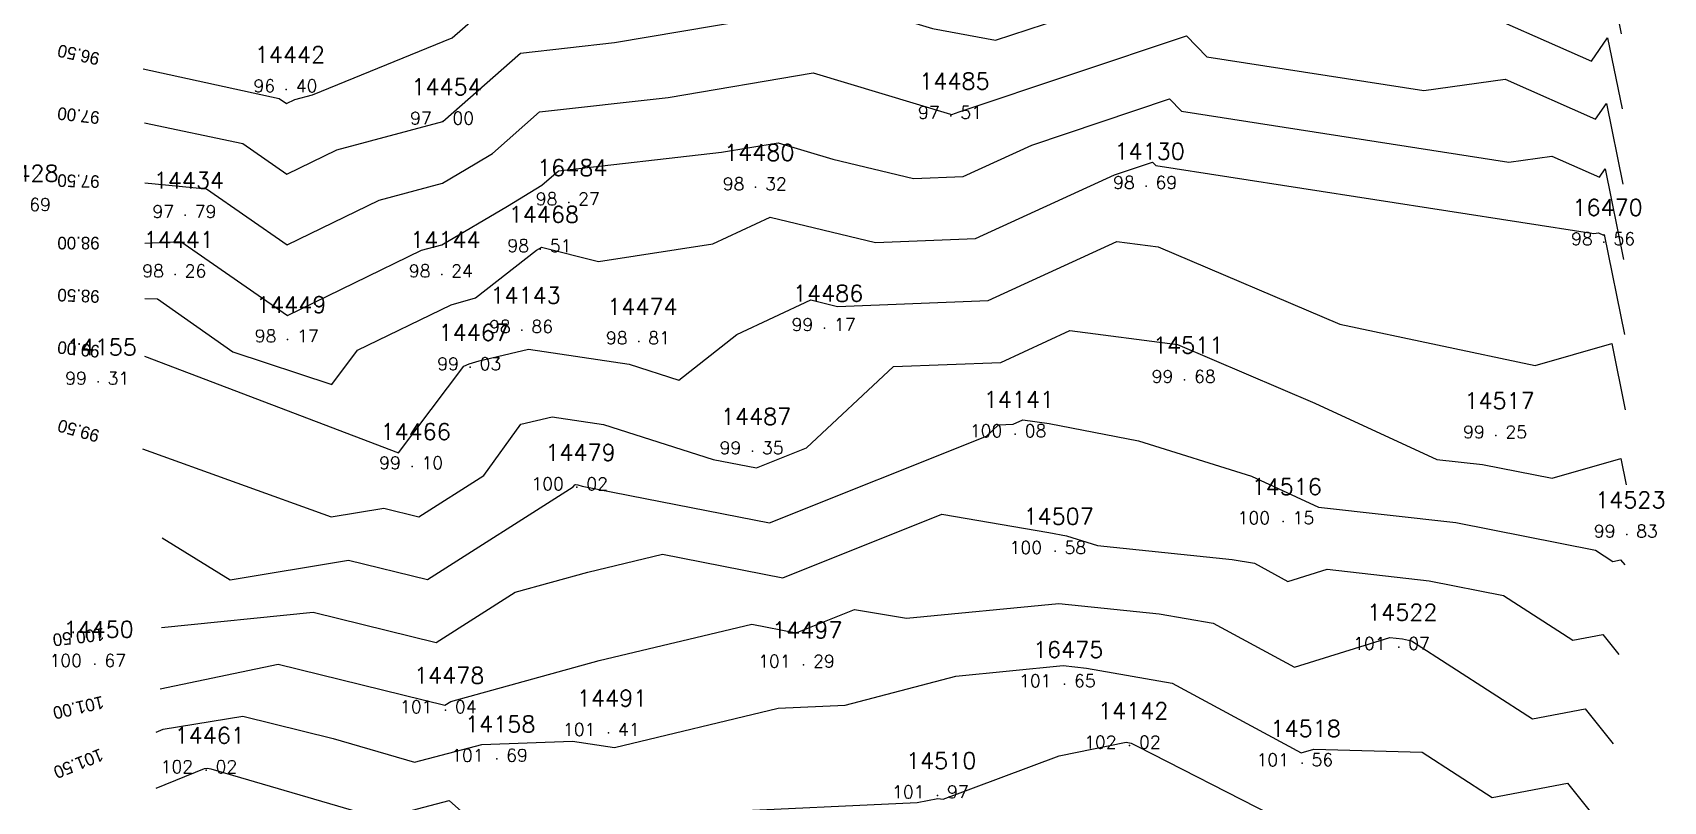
# Model space of a CAD drawing. Header units: millimetres. Extents: x 1412565 to 1412813, y 4931476 to 4931699.
# Drawn here: x 1412787.27 to 1412813.09, y 4931491.35 to 4931503.52 of the extents above; entities that cross this region are included whole.
import ezdxf
from ezdxf.enums import TextEntityAlignment as Align

# ---------------------------------------------------------------- set-up
doc = ezdxf.new("R2010")
doc.units = ezdxf.units.MM
for name, color, linetype in [('CIVIL', 50, 'Continuous'), ('CIVIL-DRAW', 80, 'Continuous'), ('CIVIL-NONAME', 130, 'Continuous'), ('CIVIL-TEXT', 240, 'Continuous'), ('CIVIL-Z', 50, 'Continuous'), ('Tcontours0', 7, 'Continuous'), ('Tcontours1', 7, 'Continuous'), ('Tcontours2', 7, 'Continuous')]:
    doc.layers.add(name, color=color, linetype=linetype)
doc.styles.add('CIVILCADMAIN', font='TXT.SHX')
doc.styles.add('MAVAT_HebTXT', font='hebtxt.shx')
doc.styles.get("Standard").update_dxf_attribs({"font": 'arial.ttf'})

# ---------------------------------------------------------------- blocks, each defined once
blk = doc.blocks.new('CIVIL-ZZ')
at = {"layer": 'CIVIL-DRAW'}
blk.add_point((0, 0), dxfattribs=at)
at = {"layer": 'CIVIL-NONAME'}
blk.add_attdef('NAME', text='', height=1.8, dxfattribs=at).set_placement((0, 2.1), align=Align.CENTER)
at = {"layer": 'CIVIL-TEXT', "flags": 8}
blk.add_attdef('TEXT', text='', height=2, dxfattribs=at).set_placement((0.2, -3.3), align=Align.CENTER)
at = {"layer": 'CIVIL-Z'}
blk.add_attdef('Z1', text='', height=1.6, dxfattribs=at).set_placement((-0.75, -0.225), align=Align.RIGHT)
blk.add_attdef('Z2', (0.75, -0.225), '', height=1.6, dxfattribs=at)

msp = doc.modelspace()

# ---------------------------------------------------------------- linework, layer by layer
at = {"layer": 'Tcontours0', "elevation": 100}
msp.add_lwpolyline([(1412789.323, 4931495.517), (1412790.402, 4931494.856), (1412792.275, 4931495.167), (1412793.526, 4931494.859), (1412795.833, 4931496.327), (1412795.856, 4931496.358), (1412795.875, 4931496.363), (1412795.906, 4931496.358), (1412795.973, 4931496.337), (1412798.941, 4931495.758), (1412802.374, 4931497.13), (1412802.565, 4931497.308), (1412802.798, 4931497.317), (1412802.949, 4931497.386), (1412803.366, 4931497.332), (1412804.781, 4931497.056), (1412806.572, 4931496.495), (1412807.632, 4931496.007), (1412809.805, 4931495.76), (1412812.015, 4931495.326), (1412812.293, 4931495.146), (1412812.414, 4931495.169), (1412812.479, 4931495.089)], dxfattribs=at)
at = {"layer": 'Tcontours1'}
for points, elevation in [([(1412789.043, 4931502.088), (1412790.599, 4931501.761), (1412791.297, 4931501.278), (1412792.092, 4931501.665), (1412793.77, 4931502.11), (1412794.995, 4931503.192), (1412796.487, 4931503.362), (1412800.183, 4931503.984), (1412801.522, 4931503.582), (1412802.519, 4931503.398), (1412805.363, 4931504.336), (1412805.869, 4931504.331), (1412805.992, 4931504.284), (1412806.271, 4931503.995), (1412807.952, 4931503.733), (1412809.846, 4931503.998), (1412811.953, 4931503.068), (1412812.207, 4931503.436), (1412812.436, 4931502.31)], 97), ([(1412789.05, 4931500.184), (1412789.619, 4931500.21), (1412790.585, 4931499.541), (1412791.308, 4931499.04), (1412793.429, 4931500.072), (1412793.754, 4931500.158), (1412794.79, 4931500.772), (1412795.337, 4931501.102), (1412795.597, 4931501.332), (1412798.179, 4931501.626), (1412799.075, 4931501.776), (1412799.941, 4931501.516), (1412801.22, 4931501.208), (1412802.004, 4931501.239), (1412803.093, 4931501.739), (1412805.273, 4931502.47), (1412805.46, 4931502.276), (1412810.643, 4931501.468), (1412811.323, 4931501.563), (1412812.079, 4931501.229), (1412812.17, 4931501.362), (1412812.462, 4931499.928)], 98), ([(1412789.044, 4931498.394), (1412793.068, 4931496.866), (1412794.099, 4931498.235), (1412794.183, 4931498.276), (1412794.345, 4931498.324), (1412795.125, 4931498.509), (1412796.716, 4931498.267), (1412797.503, 4931498.018), (1412798.422, 4931498.741), (1412799.592, 4931499.286), (1412800.015, 4931499.184), (1412802.401, 4931499.278), (1412804.438, 4931500.214), (1412805.091, 4931500.129), (1412807.967, 4931498.903), (1412811.06, 4931498.249), (1412812.275, 4931498.596), (1412812.488, 4931497.547)], 99), ([(1412789.291, 4931493.126), (1412791.159, 4931493.52), (1412793.799, 4931492.87), (1412793.892, 4931492.928), (1412796.243, 4931493.577), (1412798.66, 4931494.152), (1412799.359, 4931494.015), (1412800.283, 4931494.385), (1412801.106, 4931494.245), (1412803.519, 4931494.482), (1412805.109, 4931494.318), (1412805.965, 4931494.166), (1412807.251, 4931493.471), (1412808.761, 4931493.941), (1412808.959, 4931493.919), (1412809.104, 4931493.89), (1412811.019, 4931492.653), (1412811.852, 4931492.811), (1412812.295, 4931492.258)], 101), ([(1412789.228, 4931491.555), (1412789.994, 4931491.865), (1412790.042, 4931491.873), (1412790.097, 4931491.859), (1412792.785, 4931491.077), (1412793.869, 4931491.358), (1412794.305, 4931490.969), (1412795.911, 4931491.085), (1412797.023, 4931490.921), (1412798.106, 4931491.181), (1412801.278, 4931491.329), (1412801.602, 4931491.393), (1412801.691, 4931491.379), (1412803.525, 4931492.065), (1412804.584, 4931492.282), (1412804.666, 4931492.268), (1412804.759, 4931492.218), (1412806.889, 4931491.132), (1412809.618, 4931490.19), (1412809.703, 4931490.187), (1412809.745, 4931490.16), (1412811.29, 4931490.453), (1412812.112, 4931489.427)], 102)]:
    msp.add_lwpolyline(points, dxfattribs=dict(at, elevation=elevation))
at = {"layer": 'Tcontours2'}
for points, elevation in [([(1412789.026, 4931502.944), (1412791.175, 4931502.477), (1412791.291, 4931502.396), (1412791.424, 4931502.461), (1412791.703, 4931502.535), (1412793.916, 4931503.435), (1412794.694, 4931504.122), (1412795.642, 4931504.23), (1412800.737, 4931505.088), (1412801.239, 4931504.937), (1412803.214, 4931504.573), (1412804.562, 4931505.017), (1412806.271, 4931505.001), (1412806.657, 4931504.854), (1412807.126, 4931504.938), (1412809.108, 4931505.215), (1412811.89, 4931503.987), (1412812.225, 4931504.474), (1412812.423, 4931503.501)], 96.5), ([(1412789.05, 4931501.138), (1412790.024, 4931501.045), (1412791.302, 4931500.159), (1412792.761, 4931500.868), (1412793.762, 4931501.134), (1412794.28, 4931501.441), (1412794.553, 4931501.606), (1412795.296, 4931502.262), (1412797.333, 4931502.494), (1412799.629, 4931502.88), (1412801.804, 4931502.227), (1412801.824, 4931502.223), (1412801.94, 4931502.262), (1412805.543, 4931503.47), (1412805.865, 4931503.135), (1412809.297, 4931502.601), (1412810.585, 4931502.781), (1412812.016, 4931502.149), (1412812.189, 4931502.399), (1412812.449, 4931501.119)], 97.5), ([(1412789.049, 4931499.31), (1412789.251, 4931499.301), (1412790.442, 4931498.466), (1412792.009, 4931497.947), (1412792.419, 4931498.491), (1412793.898, 4931499.206), (1412794.283, 4931499.321), (1412795.252, 4931500.075), (1412795.3, 4931500.103), (1412795.329, 4931500.121), (1412796.233, 4931499.893), (1412798.04, 4931500.174), (1412798.951, 4931500.598), (1412800.617, 4931500.196), (1412802.203, 4931500.259), (1412804.402, 4931501.269), (1412805.003, 4931501.47), (1412805.054, 4931501.417), (1412811.989, 4931500.336), (1412812.061, 4931500.346), (1412812.142, 4931500.31), (1412812.152, 4931500.324), (1412812.475, 4931498.737)], 98.5), ([(1412789.011, 4931496.929), (1412792.001, 4931495.853), (1412792.833, 4931495.991), (1412793.389, 4931495.854), (1412794.415, 4931496.507), (1412795.002, 4931497.318), (1412795.5, 4931497.436), (1412796.311, 4931497.313), (1412798.048, 4931496.762), (1412798.733, 4931496.629), (1412799.525, 4931496.945), (1412800.905, 4931498.231), (1412802.6, 4931498.297), (1412803.694, 4931498.8), (1412805.399, 4931498.578), (1412807.574, 4931497.652), (1412809.504, 4931496.762), (1412810.228, 4931496.68), (1412811.332, 4931496.463), (1412812.416, 4931496.773), (1412812.501, 4931496.356)], 99.5), ([(1412789.316, 4931494.099), (1412791.717, 4931494.344), (1412793.662, 4931493.864), (1412794.911, 4931494.659), (1412796.063, 4931494.977), (1412797.247, 4931495.258), (1412799.15, 4931494.886), (1412801.667, 4931495.893), (1412803.359, 4931495.606), (1412803.642, 4931495.551), (1412804.132, 4931495.397), (1412806.263, 4931495.178), (1412806.615, 4931495.116), (1412807.144, 4931494.829), (1412807.766, 4931495.023), (1412809.382, 4931494.839), (1412810.559, 4931494.608), (1412811.656, 4931493.9), (1412812.133, 4931493.99), (1412812.387, 4931493.673)], 100.5), ([(1412789.228, 4931492.441), (1412789.342, 4931492.487), (1412790.601, 4931492.697), (1412792.031, 4931492.344), (1412793.319, 4931491.969), (1412794.383, 4931492.245), (1412795.821, 4931492.298), (1412796.487, 4931492.2), (1412799.074, 4931492.821), (1412800.135, 4931492.871), (1412801.889, 4931493.329), (1412803.589, 4931493.496), (1412803.956, 4931493.458), (1412805.316, 4931493.217), (1412807.357, 4931492.113), (1412807.557, 4931492.175), (1412809.271, 4931492.124), (1412810.382, 4931491.406), (1412811.571, 4931491.632), (1412812.204, 4931490.843)], 101.5)]:
    msp.add_lwpolyline(points, dxfattribs=dict(at, elevation=elevation))

# ---------------------------------------------------------------- block references
at = {"layer": 'CIVIL'}
ref = msp.add_blockref('CIVIL-ZZ', (1412791.29, 4931502.62, 96.4), dxfattribs=dict(at, xscale=0.2, yscale=0.2))
ref.add_attrib('Z2', '40', (1412791.44, 4931502.575), dxfattribs={"layer": 'CIVIL-Z', "height": 0.2, "style": 'CIVILCADMAIN'})
ref.add_attrib('Z1', '96', (1412790.77, 4931502.575), dxfattribs={"layer": 'CIVIL-Z', "height": 0.2, "style": 'CIVILCADMAIN'})
ref.add_attrib('NAME', '14442', (1412790.79, 4931503.04), dxfattribs={"layer": 'CIVIL-NONAME', "height": 0.26, "style": 'CIVILCADMAIN'})
ref = msp.add_blockref('CIVIL-ZZ', (1412801.81, 4931502.2, 97.51), dxfattribs=dict(at, xscale=0.2, yscale=0.2))
ref.add_attrib('Z2', '51', (1412801.96, 4931502.155), dxfattribs={"layer": 'CIVIL-Z', "height": 0.2, "style": 'CIVILCADMAIN'})
ref.add_attrib('Z1', '97', (1412801.29, 4931502.155), dxfattribs={"layer": 'CIVIL-Z', "height": 0.2, "style": 'CIVILCADMAIN'})
ref.add_attrib('NAME', '14485', (1412801.31, 4931502.62), dxfattribs={"layer": 'CIVIL-NONAME', "height": 0.26, "style": 'CIVILCADMAIN'})
ref = msp.add_blockref('CIVIL-ZZ', (1412793.77, 4931502.11, 97), dxfattribs=dict(at, xscale=0.2, yscale=0.2))
ref.add_attrib('Z2', '00', (1412793.92, 4931502.065), dxfattribs={"layer": 'CIVIL-Z', "height": 0.2, "style": 'CIVILCADMAIN'})
ref.add_attrib('Z1', '97', (1412793.25, 4931502.065), dxfattribs={"layer": 'CIVIL-Z', "height": 0.2, "style": 'CIVILCADMAIN'})
ref.add_attrib('NAME', '14454', (1412793.27, 4931502.53), dxfattribs={"layer": 'CIVIL-NONAME', "height": 0.26, "style": 'CIVILCADMAIN'})
ref = msp.add_blockref('CIVIL-ZZ', (1412798.72, 4931501.07, 98.32), dxfattribs=dict(at, xscale=0.2, yscale=0.2))
ref.add_attrib('Z2', '32', (1412798.87, 4931501.025), dxfattribs={"layer": 'CIVIL-Z', "height": 0.2, "style": 'CIVILCADMAIN'})
ref.add_attrib('Z1', '98', (1412798.2, 4931501.025), dxfattribs={"layer": 'CIVIL-Z', "height": 0.2, "style": 'CIVILCADMAIN'})
ref.add_attrib('NAME', '14480', (1412798.22, 4931501.49), dxfattribs={"layer": 'CIVIL-NONAME', "height": 0.26, "style": 'CIVILCADMAIN'})
ref = msp.add_blockref('CIVIL-ZZ', (1412804.9, 4931501.09, 98.69), dxfattribs=dict(at, xscale=0.2, yscale=0.2))
ref.add_attrib('Z2', '69', (1412805.05, 4931501.045), dxfattribs={"layer": 'CIVIL-Z', "height": 0.2, "style": 'CIVILCADMAIN'})
ref.add_attrib('Z1', '98', (1412804.38, 4931501.045), dxfattribs={"layer": 'CIVIL-Z', "height": 0.2, "style": 'CIVILCADMAIN'})
ref.add_attrib('NAME', '14130', (1412804.4, 4931501.51), dxfattribs={"layer": 'CIVIL-NONAME', "height": 0.26, "style": 'CIVILCADMAIN'})
ref = msp.add_blockref('CIVIL-ZZ', (1412787.07, 4931500.74, 97.69), dxfattribs=dict(at, xscale=0.2, yscale=0.2))
ref.add_attrib('Z2', '69', (1412787.22, 4931500.695), dxfattribs={"layer": 'CIVIL-Z', "height": 0.2, "style": 'CIVILCADMAIN'})
ref.add_attrib('Z1', '97', (1412786.55, 4931500.695), dxfattribs={"layer": 'CIVIL-Z', "height": 0.2, "style": 'CIVILCADMAIN'})
ref.add_attrib('NAME', '14428', (1412786.57, 4931501.16), dxfattribs={"layer": 'CIVIL-NONAME', "height": 0.26, "style": 'CIVILCADMAIN'})
ref = msp.add_blockref('CIVIL-ZZ', (1412795.76, 4931500.83, 98.27), dxfattribs=dict(at, xscale=0.2, yscale=0.2))
ref.add_attrib('Z2', '27', (1412795.91, 4931500.785), dxfattribs={"layer": 'CIVIL-Z', "height": 0.2, "style": 'CIVILCADMAIN'})
ref.add_attrib('Z1', '98', (1412795.24, 4931500.785), dxfattribs={"layer": 'CIVIL-Z', "height": 0.2, "style": 'CIVILCADMAIN'})
ref.add_attrib('NAME', '16484', (1412795.26, 4931501.25), dxfattribs={"layer": 'CIVIL-NONAME', "height": 0.26, "style": 'CIVILCADMAIN'})
ref = msp.add_blockref('CIVIL-ZZ', (1412789.69, 4931500.63, 97.79), dxfattribs=dict(at, xscale=0.2, yscale=0.2))
ref.add_attrib('Z2', '79', (1412789.84, 4931500.585), dxfattribs={"layer": 'CIVIL-Z', "height": 0.2, "style": 'CIVILCADMAIN'})
ref.add_attrib('Z1', '97', (1412789.17, 4931500.585), dxfattribs={"layer": 'CIVIL-Z', "height": 0.2, "style": 'CIVILCADMAIN'})
ref.add_attrib('NAME', '14434', (1412789.19, 4931501.05), dxfattribs={"layer": 'CIVIL-NONAME', "height": 0.26, "style": 'CIVILCADMAIN'})
ref = msp.add_blockref('CIVIL-ZZ', (1412812.15, 4931500.2, 98.56), dxfattribs=dict(at, xscale=0.2, yscale=0.2))
ref.add_attrib('Z2', '56', (1412812.3, 4931500.155), dxfattribs={"layer": 'CIVIL-Z', "height": 0.2, "style": 'CIVILCADMAIN'})
ref.add_attrib('Z1', '98', (1412811.63, 4931500.155), dxfattribs={"layer": 'CIVIL-Z', "height": 0.2, "style": 'CIVILCADMAIN'})
ref.add_attrib('NAME', '16470', (1412811.65, 4931500.62), dxfattribs={"layer": 'CIVIL-NONAME', "height": 0.26, "style": 'CIVILCADMAIN'})
ref = msp.add_blockref('CIVIL-ZZ', (1412795.31, 4931500.09, 98.51), dxfattribs=dict(at, xscale=0.2, yscale=0.2))
ref.add_attrib('Z2', '51', (1412795.46, 4931500.045), dxfattribs={"layer": 'CIVIL-Z', "height": 0.2, "style": 'CIVILCADMAIN'})
ref.add_attrib('Z1', '98', (1412794.79, 4931500.045), dxfattribs={"layer": 'CIVIL-Z', "height": 0.2, "style": 'CIVILCADMAIN'})
ref.add_attrib('NAME', '14468', (1412794.81, 4931500.51), dxfattribs={"layer": 'CIVIL-NONAME', "height": 0.26, "style": 'CIVILCADMAIN'})
ref = msp.add_blockref('CIVIL-ZZ', (1412789.53, 4931499.69, 98.26), dxfattribs=dict(at, xscale=0.2, yscale=0.2))
ref.add_attrib('Z2', '26', (1412789.68, 4931499.645), dxfattribs={"layer": 'CIVIL-Z', "height": 0.2, "style": 'CIVILCADMAIN'})
ref.add_attrib('Z1', '98', (1412789.01, 4931499.645), dxfattribs={"layer": 'CIVIL-Z', "height": 0.2, "style": 'CIVILCADMAIN'})
ref.add_attrib('NAME', '14441', (1412789.03, 4931500.11), dxfattribs={"layer": 'CIVIL-NONAME', "height": 0.26, "style": 'CIVILCADMAIN'})
ref = msp.add_blockref('CIVIL-ZZ', (1412793.75, 4931499.69, 98.24), dxfattribs=dict(at, xscale=0.2, yscale=0.2))
ref.add_attrib('Z2', '24', (1412793.9, 4931499.645), dxfattribs={"layer": 'CIVIL-Z', "height": 0.2, "style": 'CIVILCADMAIN'})
ref.add_attrib('Z1', '98', (1412793.23, 4931499.645), dxfattribs={"layer": 'CIVIL-Z', "height": 0.2, "style": 'CIVILCADMAIN'})
ref.add_attrib('NAME', '14144', (1412793.25, 4931500.11), dxfattribs={"layer": 'CIVIL-NONAME', "height": 0.26, "style": 'CIVILCADMAIN'})
ref = msp.add_blockref('CIVIL-ZZ', (1412799.81, 4931498.84, 99.17), dxfattribs=dict(at, xscale=0.2, yscale=0.2))
ref.add_attrib('Z2', '17', (1412799.96, 4931498.795), dxfattribs={"layer": 'CIVIL-Z', "height": 0.2, "style": 'CIVILCADMAIN'})
ref.add_attrib('Z1', '99', (1412799.29, 4931498.795), dxfattribs={"layer": 'CIVIL-Z', "height": 0.2, "style": 'CIVILCADMAIN'})
ref.add_attrib('NAME', '14486', (1412799.31, 4931499.26), dxfattribs={"layer": 'CIVIL-NONAME', "height": 0.26, "style": 'CIVILCADMAIN'})
ref = msp.add_blockref('CIVIL-ZZ', (1412791.31, 4931498.66, 98.17), dxfattribs=dict(at, xscale=0.2, yscale=0.2))
ref.add_attrib('Z2', '17', (1412791.46, 4931498.615), dxfattribs={"layer": 'CIVIL-Z', "height": 0.2, "style": 'CIVILCADMAIN'})
ref.add_attrib('Z1', '98', (1412790.79, 4931498.615), dxfattribs={"layer": 'CIVIL-Z', "height": 0.2, "style": 'CIVILCADMAIN'})
ref.add_attrib('NAME', '14449', (1412790.81, 4931499.08), dxfattribs={"layer": 'CIVIL-NONAME', "height": 0.26, "style": 'CIVILCADMAIN'})
ref = msp.add_blockref('CIVIL-ZZ', (1412795.02, 4931498.81, 98.86), dxfattribs=dict(at, xscale=0.2, yscale=0.2))
ref.add_attrib('Z2', '86', (1412795.17, 4931498.765), dxfattribs={"layer": 'CIVIL-Z', "height": 0.2, "style": 'CIVILCADMAIN'})
ref.add_attrib('Z1', '98', (1412794.5, 4931498.765), dxfattribs={"layer": 'CIVIL-Z', "height": 0.2, "style": 'CIVILCADMAIN'})
ref.add_attrib('NAME', '14143', (1412794.52, 4931499.23), dxfattribs={"layer": 'CIVIL-NONAME', "height": 0.26, "style": 'CIVILCADMAIN'})
ref = msp.add_blockref('CIVIL-ZZ', (1412796.87, 4931498.63, 98.81), dxfattribs=dict(at, xscale=0.2, yscale=0.2))
ref.add_attrib('Z2', '81', (1412797.02, 4931498.585), dxfattribs={"layer": 'CIVIL-Z', "height": 0.2, "style": 'CIVILCADMAIN'})
ref.add_attrib('Z1', '98', (1412796.35, 4931498.585), dxfattribs={"layer": 'CIVIL-Z', "height": 0.2, "style": 'CIVILCADMAIN'})
ref.add_attrib('NAME', '14474', (1412796.37, 4931499.05), dxfattribs={"layer": 'CIVIL-NONAME', "height": 0.26, "style": 'CIVILCADMAIN'})
ref = msp.add_blockref('CIVIL-ZZ', (1412794.2, 4931498.22, 99.03), dxfattribs=dict(at, xscale=0.2, yscale=0.2))
ref.add_attrib('Z2', '03', (1412794.35, 4931498.175), dxfattribs={"layer": 'CIVIL-Z', "height": 0.2, "style": 'CIVILCADMAIN'})
ref.add_attrib('Z1', '99', (1412793.68, 4931498.175), dxfattribs={"layer": 'CIVIL-Z', "height": 0.2, "style": 'CIVILCADMAIN'})
ref.add_attrib('NAME', '14467', (1412793.7, 4931498.64), dxfattribs={"layer": 'CIVIL-NONAME', "height": 0.26, "style": 'CIVILCADMAIN'})
ref = msp.add_blockref('CIVIL-ZZ', (1412788.31, 4931497.99, 99.31), dxfattribs=dict(at, xscale=0.2, yscale=0.2))
ref.add_attrib('Z2', '31', (1412788.46, 4931497.945), dxfattribs={"layer": 'CIVIL-Z', "height": 0.2, "style": 'CIVILCADMAIN'})
ref.add_attrib('Z1', '99', (1412787.79, 4931497.945), dxfattribs={"layer": 'CIVIL-Z', "height": 0.2, "style": 'CIVILCADMAIN'})
ref.add_attrib('NAME', '14155', (1412787.81, 4931498.41), dxfattribs={"layer": 'CIVIL-NONAME', "height": 0.26, "style": 'CIVILCADMAIN'})
ref = msp.add_blockref('CIVIL-ZZ', (1412805.51, 4931498.02, 99.68), dxfattribs=dict(at, xscale=0.2, yscale=0.2))
ref.add_attrib('Z2', '68', (1412805.66, 4931497.975), dxfattribs={"layer": 'CIVIL-Z', "height": 0.2, "style": 'CIVILCADMAIN'})
ref.add_attrib('Z1', '99', (1412804.99, 4931497.975), dxfattribs={"layer": 'CIVIL-Z', "height": 0.2, "style": 'CIVILCADMAIN'})
ref.add_attrib('NAME', '14511', (1412805.01, 4931498.44), dxfattribs={"layer": 'CIVIL-NONAME', "height": 0.26, "style": 'CIVILCADMAIN'})
ref = msp.add_blockref('CIVIL-ZZ', (1412802.83, 4931497.16, 100.08), dxfattribs=dict(at, xscale=0.2, yscale=0.2))
ref.add_attrib('Z2', '08', (1412802.98, 4931497.115), dxfattribs={"layer": 'CIVIL-Z', "height": 0.2, "style": 'CIVILCADMAIN'})
ref.add_attrib('Z1', '100', (1412802.11, 4931497.115), dxfattribs={"layer": 'CIVIL-Z', "height": 0.2, "style": 'CIVILCADMAIN'})
ref.add_attrib('NAME', '14141', (1412802.33, 4931497.58), dxfattribs={"layer": 'CIVIL-NONAME', "height": 0.26, "style": 'CIVILCADMAIN'})
ref = msp.add_blockref('CIVIL-ZZ', (1412810.44, 4931497.14, 99.25), dxfattribs=dict(at, xscale=0.2, yscale=0.2))
ref.add_attrib('Z2', '25', (1412810.59, 4931497.095), dxfattribs={"layer": 'CIVIL-Z', "height": 0.2, "style": 'CIVILCADMAIN'})
ref.add_attrib('Z1', '99', (1412809.92, 4931497.095), dxfattribs={"layer": 'CIVIL-Z', "height": 0.2, "style": 'CIVILCADMAIN'})
ref.add_attrib('NAME', '14517', (1412809.94, 4931497.56), dxfattribs={"layer": 'CIVIL-NONAME', "height": 0.26, "style": 'CIVILCADMAIN'})
ref = msp.add_blockref('CIVIL-ZZ', (1412798.67, 4931496.89, 99.35), dxfattribs=dict(at, xscale=0.2, yscale=0.2))
ref.add_attrib('Z2', '35', (1412798.82, 4931496.845), dxfattribs={"layer": 'CIVIL-Z', "height": 0.2, "style": 'CIVILCADMAIN'})
ref.add_attrib('Z1', '99', (1412798.15, 4931496.845), dxfattribs={"layer": 'CIVIL-Z', "height": 0.2, "style": 'CIVILCADMAIN'})
ref.add_attrib('NAME', '14487', (1412798.17, 4931497.31), dxfattribs={"layer": 'CIVIL-NONAME', "height": 0.26, "style": 'CIVILCADMAIN'})
ref = msp.add_blockref('CIVIL-ZZ', (1412793.28, 4931496.65, 99.1), dxfattribs=dict(at, xscale=0.2, yscale=0.2))
ref.add_attrib('Z2', '10', (1412793.43, 4931496.605), dxfattribs={"layer": 'CIVIL-Z', "height": 0.2, "style": 'CIVILCADMAIN'})
ref.add_attrib('Z1', '99', (1412792.76, 4931496.605), dxfattribs={"layer": 'CIVIL-Z', "height": 0.2, "style": 'CIVILCADMAIN'})
ref.add_attrib('NAME', '14466', (1412792.78, 4931497.07), dxfattribs={"layer": 'CIVIL-NONAME', "height": 0.26, "style": 'CIVILCADMAIN'})
ref = msp.add_blockref('CIVIL-ZZ', (1412795.89, 4931496.32, 100.02), dxfattribs=dict(at, xscale=0.2, yscale=0.2))
ref.add_attrib('Z2', '02', (1412796.04, 4931496.275), dxfattribs={"layer": 'CIVIL-Z', "height": 0.2, "style": 'CIVILCADMAIN'})
ref.add_attrib('Z1', '100', (1412795.17, 4931496.275), dxfattribs={"layer": 'CIVIL-Z', "height": 0.2, "style": 'CIVILCADMAIN'})
ref.add_attrib('NAME', '14479', (1412795.39, 4931496.74), dxfattribs={"layer": 'CIVIL-NONAME', "height": 0.26, "style": 'CIVILCADMAIN'})
ref = msp.add_blockref('CIVIL-ZZ', (1412807.07, 4931495.78, 100.15), dxfattribs=dict(at, xscale=0.2, yscale=0.2))
ref.add_attrib('Z2', '15', (1412807.22, 4931495.735), dxfattribs={"layer": 'CIVIL-Z', "height": 0.2, "style": 'CIVILCADMAIN'})
ref.add_attrib('Z1', '100', (1412806.35, 4931495.735), dxfattribs={"layer": 'CIVIL-Z', "height": 0.2, "style": 'CIVILCADMAIN'})
ref.add_attrib('NAME', '14516', (1412806.57, 4931496.2), dxfattribs={"layer": 'CIVIL-NONAME', "height": 0.26, "style": 'CIVILCADMAIN'})
ref = msp.add_blockref('CIVIL-ZZ', (1412812.51, 4931495.57, 99.83), dxfattribs=dict(at, xscale=0.2, yscale=0.2))
ref.add_attrib('Z2', '83', (1412812.66, 4931495.525), dxfattribs={"layer": 'CIVIL-Z', "height": 0.2, "style": 'CIVILCADMAIN'})
ref.add_attrib('Z1', '99', (1412811.99, 4931495.525), dxfattribs={"layer": 'CIVIL-Z', "height": 0.2, "style": 'CIVILCADMAIN'})
ref.add_attrib('NAME', '14523', (1412812.01, 4931495.99), dxfattribs={"layer": 'CIVIL-NONAME', "height": 0.26, "style": 'CIVILCADMAIN'})
ref = msp.add_blockref('CIVIL-ZZ', (1412803.46, 4931495.31, 100.58), dxfattribs=dict(at, xscale=0.2, yscale=0.2))
ref.add_attrib('Z2', '58', (1412803.61, 4931495.265), dxfattribs={"layer": 'CIVIL-Z', "height": 0.2, "style": 'CIVILCADMAIN'})
ref.add_attrib('Z1', '100', (1412802.74, 4931495.265), dxfattribs={"layer": 'CIVIL-Z', "height": 0.2, "style": 'CIVILCADMAIN'})
ref.add_attrib('NAME', '14507', (1412802.96, 4931495.73), dxfattribs={"layer": 'CIVIL-NONAME', "height": 0.26, "style": 'CIVILCADMAIN'})
ref = msp.add_blockref('CIVIL-ZZ', (1412808.9, 4931493.79, 101.07), dxfattribs=dict(at, xscale=0.2, yscale=0.2))
ref.add_attrib('Z2', '07', (1412809.05, 4931493.745), dxfattribs={"layer": 'CIVIL-Z', "height": 0.2, "style": 'CIVILCADMAIN'})
ref.add_attrib('Z1', '101', (1412808.18, 4931493.745), dxfattribs={"layer": 'CIVIL-Z', "height": 0.2, "style": 'CIVILCADMAIN'})
ref.add_attrib('NAME', '14522', (1412808.4, 4931494.21), dxfattribs={"layer": 'CIVIL-NONAME', "height": 0.26, "style": 'CIVILCADMAIN'})
ref = msp.add_blockref('CIVIL-ZZ', (1412788.26, 4931493.52, 100.67), dxfattribs=dict(at, xscale=0.2, yscale=0.2))
ref.add_attrib('Z2', '67', (1412788.41, 4931493.475), dxfattribs={"layer": 'CIVIL-Z', "height": 0.2, "style": 'CIVILCADMAIN'})
ref.add_attrib('Z1', '100', (1412787.54, 4931493.475), dxfattribs={"layer": 'CIVIL-Z', "height": 0.2, "style": 'CIVILCADMAIN'})
ref.add_attrib('NAME', '14450', (1412787.76, 4931493.94), dxfattribs={"layer": 'CIVIL-NONAME', "height": 0.26, "style": 'CIVILCADMAIN'})
ref = msp.add_blockref('CIVIL-ZZ', (1412799.48, 4931493.51, 101.29), dxfattribs=dict(at, xscale=0.2, yscale=0.2))
ref.add_attrib('Z2', '29', (1412799.63, 4931493.465), dxfattribs={"layer": 'CIVIL-Z', "height": 0.2, "style": 'CIVILCADMAIN'})
ref.add_attrib('Z1', '101', (1412798.76, 4931493.465), dxfattribs={"layer": 'CIVIL-Z', "height": 0.2, "style": 'CIVILCADMAIN'})
ref.add_attrib('NAME', '14497', (1412798.98, 4931493.93), dxfattribs={"layer": 'CIVIL-NONAME', "height": 0.26, "style": 'CIVILCADMAIN'})
ref = msp.add_blockref('CIVIL-ZZ', (1412803.61, 4931493.2, 101.65), dxfattribs=dict(at, xscale=0.2, yscale=0.2))
ref.add_attrib('Z2', '65', (1412803.76, 4931493.155), dxfattribs={"layer": 'CIVIL-Z', "height": 0.2, "style": 'CIVILCADMAIN'})
ref.add_attrib('Z1', '101', (1412802.89, 4931493.155), dxfattribs={"layer": 'CIVIL-Z', "height": 0.2, "style": 'CIVILCADMAIN'})
ref.add_attrib('NAME', '16475', (1412803.11, 4931493.62), dxfattribs={"layer": 'CIVIL-NONAME', "height": 0.26, "style": 'CIVILCADMAIN'})
ref = msp.add_blockref('CIVIL-ZZ', (1412793.81, 4931492.79, 101.04), dxfattribs=dict(at, xscale=0.2, yscale=0.2))
ref.add_attrib('Z2', '04', (1412793.96, 4931492.745), dxfattribs={"layer": 'CIVIL-Z', "height": 0.2, "style": 'CIVILCADMAIN'})
ref.add_attrib('Z1', '101', (1412793.09, 4931492.745), dxfattribs={"layer": 'CIVIL-Z', "height": 0.2, "style": 'CIVILCADMAIN'})
ref.add_attrib('NAME', '14478', (1412793.31, 4931493.21), dxfattribs={"layer": 'CIVIL-NONAME', "height": 0.26, "style": 'CIVILCADMAIN'})
ref = msp.add_blockref('CIVIL-ZZ', (1412796.39, 4931492.43, 101.41), dxfattribs=dict(at, xscale=0.2, yscale=0.2))
ref.add_attrib('Z2', '41', (1412796.54, 4931492.385), dxfattribs={"layer": 'CIVIL-Z', "height": 0.2, "style": 'CIVILCADMAIN'})
ref.add_attrib('Z1', '101', (1412795.67, 4931492.385), dxfattribs={"layer": 'CIVIL-Z', "height": 0.2, "style": 'CIVILCADMAIN'})
ref.add_attrib('NAME', '14491', (1412795.89, 4931492.85), dxfattribs={"layer": 'CIVIL-NONAME', "height": 0.26, "style": 'CIVILCADMAIN'})
ref = msp.add_blockref('CIVIL-ZZ', (1412804.64, 4931492.23, 102.02), dxfattribs=dict(at, xscale=0.2, yscale=0.2))
ref.add_attrib('Z2', '02', (1412804.79, 4931492.185), dxfattribs={"layer": 'CIVIL-Z', "height": 0.2, "style": 'CIVILCADMAIN'})
ref.add_attrib('Z1', '102', (1412803.92, 4931492.185), dxfattribs={"layer": 'CIVIL-Z', "height": 0.2, "style": 'CIVILCADMAIN'})
ref.add_attrib('NAME', '14142', (1412804.14, 4931492.65), dxfattribs={"layer": 'CIVIL-NONAME', "height": 0.26, "style": 'CIVILCADMAIN'})
ref = msp.add_blockref('CIVIL-ZZ', (1412794.62, 4931492.02, 101.69), dxfattribs=dict(at, xscale=0.2, yscale=0.2))
ref.add_attrib('Z2', '69', (1412794.77, 4931491.975), dxfattribs={"layer": 'CIVIL-Z', "height": 0.2, "style": 'CIVILCADMAIN'})
ref.add_attrib('Z1', '101', (1412793.9, 4931491.975), dxfattribs={"layer": 'CIVIL-Z', "height": 0.2, "style": 'CIVILCADMAIN'})
ref.add_attrib('NAME', '14158', (1412794.12, 4931492.44), dxfattribs={"layer": 'CIVIL-NONAME', "height": 0.26, "style": 'CIVILCADMAIN'})
ref = msp.add_blockref('CIVIL-ZZ', (1412807.37, 4931491.95, 101.56), dxfattribs=dict(at, xscale=0.2, yscale=0.2))
ref.add_attrib('Z2', '56', (1412807.52, 4931491.905), dxfattribs={"layer": 'CIVIL-Z', "height": 0.2, "style": 'CIVILCADMAIN'})
ref.add_attrib('Z1', '101', (1412806.65, 4931491.905), dxfattribs={"layer": 'CIVIL-Z', "height": 0.2, "style": 'CIVILCADMAIN'})
ref.add_attrib('NAME', '14518', (1412806.87, 4931492.37), dxfattribs={"layer": 'CIVIL-NONAME', "height": 0.26, "style": 'CIVILCADMAIN'})
ref = msp.add_blockref('CIVIL-ZZ', (1412790.02, 4931491.84, 102.02), dxfattribs=dict(at, xscale=0.2, yscale=0.2))
ref.add_attrib('Z2', '02', (1412790.17, 4931491.795), dxfattribs={"layer": 'CIVIL-Z', "height": 0.2, "style": 'CIVILCADMAIN'})
ref.add_attrib('Z1', '102', (1412789.3, 4931491.795), dxfattribs={"layer": 'CIVIL-Z', "height": 0.2, "style": 'CIVILCADMAIN'})
ref.add_attrib('NAME', '14461', (1412789.52, 4931492.26), dxfattribs={"layer": 'CIVIL-NONAME', "height": 0.26, "style": 'CIVILCADMAIN'})
ref = msp.add_blockref('CIVIL-ZZ', (1412801.6, 4931491.44, 101.97), dxfattribs=dict(at, xscale=0.2, yscale=0.2))
ref.add_attrib('Z2', '97', (1412801.75, 4931491.395), dxfattribs={"layer": 'CIVIL-Z', "height": 0.2, "style": 'CIVILCADMAIN'})
ref.add_attrib('Z1', '101', (1412800.88, 4931491.395), dxfattribs={"layer": 'CIVIL-Z', "height": 0.2, "style": 'CIVILCADMAIN'})
ref.add_attrib('NAME', '14510', (1412801.1, 4931491.86), dxfattribs={"layer": 'CIVIL-NONAME', "height": 0.26, "style": 'CIVILCADMAIN'})

# ---------------------------------------------------------------- texts
at = {"layer": 'Tcontours1', "style": 'MAVAT_HebTXT'}
for s, rotation, p in [('97.00', 173.6162, (1412788, 4931502.205, 97)), ('98.00', 179.9067, (1412788, 4931500.186, 98)), ('99.00', 174.0332, (1412788, 4931498.503, 99)), ('101.00', 192.917, (1412788, 4931492.83, 101))]:
    msp.add_text(s, height=0.2, rotation=rotation, dxfattribs=at).set_placement(p, align=Align.MIDDLE_CENTER)
at = {"layer": 'Tcontours2', "style": 'MAVAT_HebTXT'}
for s, rotation, p in [('96.50', 167.7249, (1412788, 4931503.168, 96.5)), ('97.50', 178.3146, (1412788, 4931501.168, 97.5)), ('98.50', 177.6682, (1412788, 4931499.352, 98.5)), ('99.50', 164.2571, (1412788, 4931497.214, 99.5)), ('100.50', 186.631, (1412788, 4931493.946, 100.5)), ('101.50', 202.0215, (1412788, 4931491.944, 101.5))]:
    msp.add_text(s, height=0.2, rotation=rotation, dxfattribs=at).set_placement(p, align=Align.MIDDLE_CENTER)

doc.saveas('drawing.dxf')
